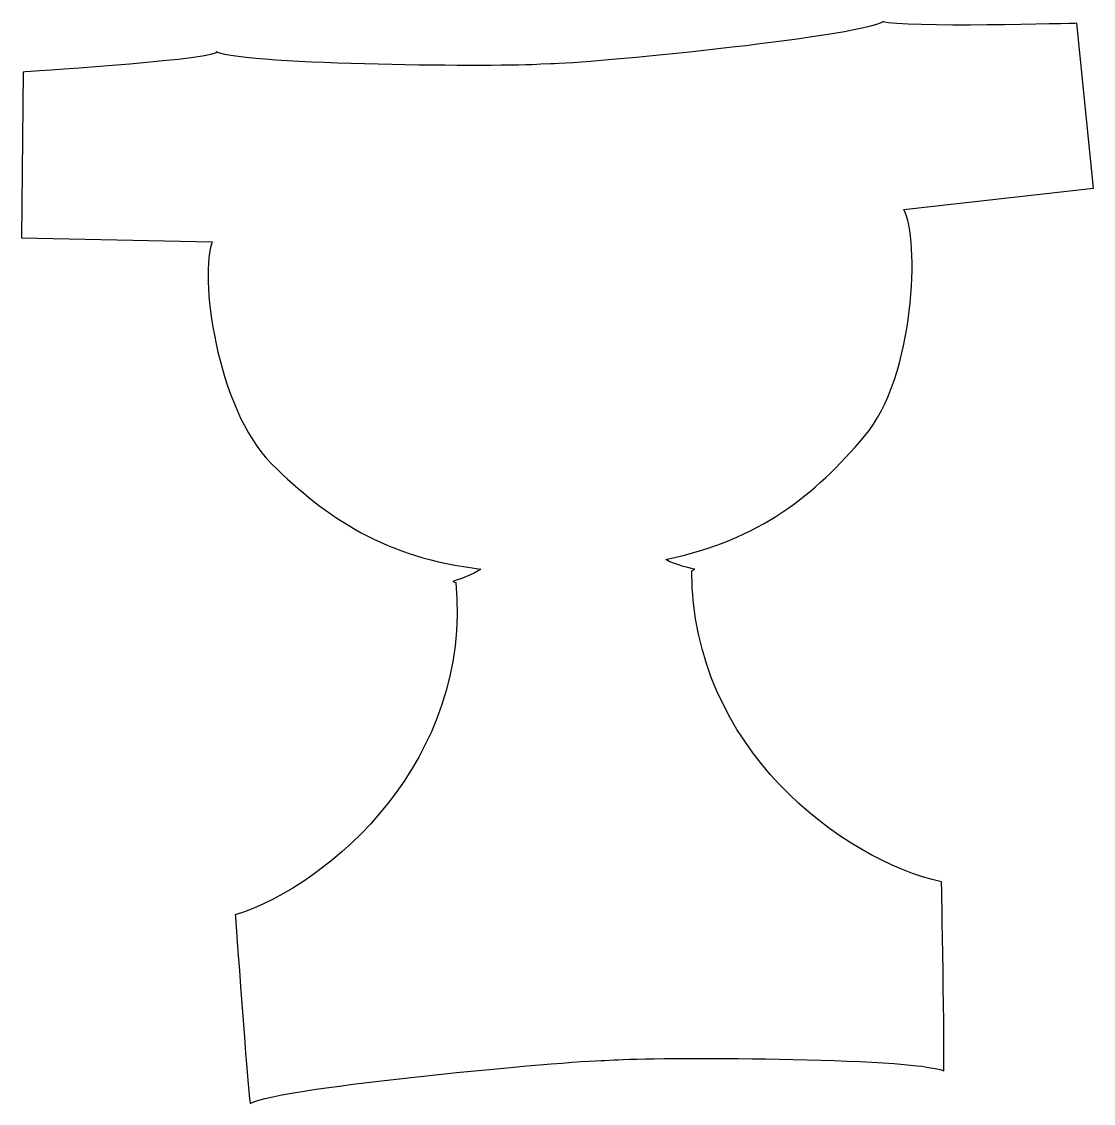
# Model space of a CAD drawing. Header units: centimetres. Extents: x -5.7 to 5.7, y -5.7 to 5.7.
import ezdxf

# ---------------------------------------------------------------- set-up
doc = ezdxf.new("R2010")
doc.units = ezdxf.units.CM
doc.header["$MEASUREMENT"] = 0
doc.layers.add('Camada 1', color=7, linetype='Continuous')

msp = doc.modelspace()

# ---------------------------------------------------------------- linework, layer by layer
at = {"layer": 'Camada 1', "lineweight": 25}
msp.add_open_spline([(3.43106, 5.70774), (3.64109, 5.64085), (5.4765, 5.69089), (5.4765, 5.69089), (5.4765, 5.69089), (5.4765, 5.69089), (5.65131, 3.9512), (5.65131, 3.9512), (5.65131, 3.9512), (5.65131, 3.9512), (3.65262, 3.7263), (3.65262, 3.7263), (3.65262, 3.7263), (3.81963, 3.41819), (3.77544, 1.97224), (3.2368, 1.33513), (3.2368, 1.33513), (2.71184, 0.71421), (2.13957, 0.24539), (1.14133, 0.03465), (1.14133, 0.03465), (1.22375, -0.02107), (1.44766, -0.0674), (1.44766, -0.0674), (1.44766, -0.0674), (1.44766, -0.0674), (1.41697, -0.08349), (1.41697, -0.08349), (1.41697, -0.08349), (1.41345, -1.9519), (3.00783, -3.13556), (4.04994, -3.36498), (4.04994, -3.36498), (4.04994, -3.36498), (4.08399, -5.20071), (4.07328, -5.35864), (4.07328, -5.35864), (3.73064, -5.21198), (0.95218, -5.21428), (0.59766, -5.24307), (0.59766, -5.24307), (0.59766, -5.24307), (0.49675, -5.24807), (0.49675, -5.24807), (0.49675, -5.24807), (0.14104, -5.2513), (-2.91444, -5.52432), (-3.24247, -5.70125), (-3.24247, -5.70125), (-3.26737, -5.54493), (-3.39879, -3.71359), (-3.39879, -3.71359), (-3.39879, -3.71359), (-2.38155, -3.39125), (-0.90022, -2.06883), (-1.07194, -0.20836), (-1.07194, -0.20836), (-1.07194, -0.20836), (-1.10398, -0.19505), (-1.10398, -0.19505), (-1.10398, -0.19505), (-1.10398, -0.19505), (-0.88514, -0.12877), (-0.80807, -0.06583), (-0.80807, -0.06583), (-1.82127, 0.05419), (-2.43341, 0.46958), (-3.01213, 1.04071), (-3.01213, 1.04071), (-3.60593, 1.62671), (-3.78014, 3.06284), (-3.64157, 3.38473), (-3.64157, 3.38473), (-3.64157, 3.38473), (-5.6524, 3.42878), (-5.6524, 3.42878), (-5.6524, 3.42878), (-5.6524, 3.42878), (-5.63491, 5.17704), (-5.63491, 5.17704), (-5.63491, 5.17704), (-5.63491, 5.17704), (-3.80241, 5.29248), (-3.59931, 5.37802), (-3.59931, 5.37802), (-3.59931, 5.37802), (-3.59952, 5.38998), (-3.59952, 5.38998), (-3.59952, 5.38998), (-3.258, 5.24078), (-0.53165, 5.23263), (-0.1769, 5.2588), (-0.1769, 5.2588), (-0.1769, 5.2588), (-0.07599, 5.26309), (-0.07599, 5.26309), (-0.07599, 5.26309), (0.27972, 5.26367), (3.11293, 5.53416), (3.44233, 5.70865), (3.44233, 5.70865), (3.44233, 5.70865), (3.43106, 5.70774), (3.43106, 5.70774)], degree=3, knots=[0, 0, 0, 0, 0.03703704, 0.03703704, 0.03703704, 0.03703704, 0.07407407, 0.07407407, 0.07407407, 0.07407407, 0.11111111, 0.11111111, 0.11111111, 0.11111111, 0.14814815, 0.14814815, 0.14814815, 0.14814815, 0.18518519, 0.18518519, 0.18518519, 0.18518519, 0.22222222, 0.22222222, 0.22222222, 0.22222222, 0.25925926, 0.25925926, 0.25925926, 0.25925926, 0.2962963, 0.2962963, 0.2962963, 0.2962963, 0.33333333, 0.33333333, 0.33333333, 0.33333333, 0.37037037, 0.37037037, 0.37037037, 0.37037037, 0.40740741, 0.40740741, 0.40740741, 0.40740741, 0.44444444, 0.44444444, 0.44444444, 0.44444444, 0.48148148, 0.48148148, 0.48148148, 0.48148148, 0.51851852, 0.51851852, 0.51851852, 0.51851852, 0.55555556, 0.55555556, 0.55555556, 0.55555556, 0.59259259, 0.59259259, 0.59259259, 0.59259259, 0.62962963, 0.62962963, 0.62962963, 0.62962963, 0.66666667, 0.66666667, 0.66666667, 0.66666667, 0.7037037, 0.7037037, 0.7037037, 0.7037037, 0.74074074, 0.74074074, 0.74074074, 0.74074074, 0.77777778, 0.77777778, 0.77777778, 0.77777778, 0.81481481, 0.81481481, 0.81481481, 0.81481481, 0.85185185, 0.85185185, 0.85185185, 0.85185185, 0.88888889, 0.88888889, 0.88888889, 0.88888889, 0.92592593, 0.92592593, 0.92592593, 0.92592593, 1, 1, 1, 1], dxfattribs=at)

doc.saveas('drawing.dxf')
